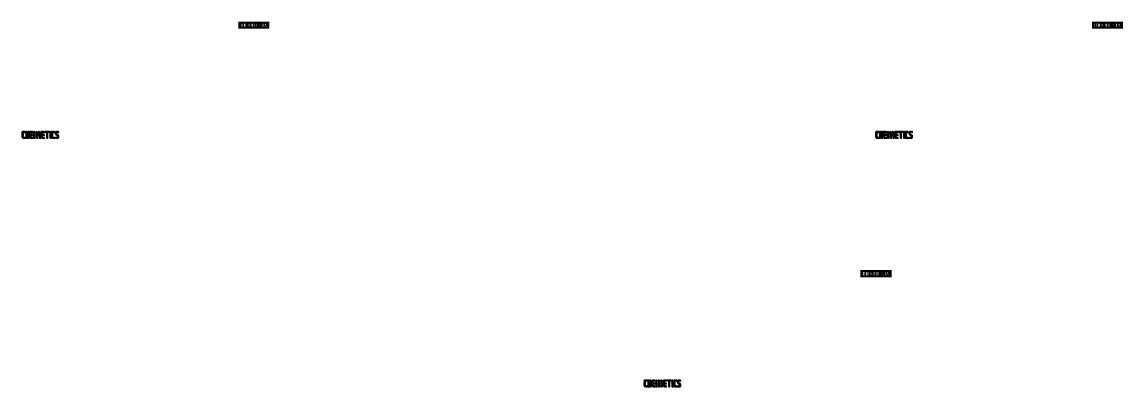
# Paper-space layout 'Layout1' of a CAD drawing. Extents: x -48985 to 14169573, y -18818 to 9731621.
# Drawn here: x -1323 to -33, y 891 to 1319 of the extents above; entities that cross this region are included whole.
import ezdxf

# ---------------------------------------------------------------- set-up
doc = ezdxf.new("R2010")
doc.units = 0
doc.header["$LTSCALE"] = 1000
doc.layers.get('0').update_dxf_attribs({"linetype": 'CONTINUOUS'})

# ---------------------------------------------------------------- blocks, each defined once
blk = doc.blocks.new('*X')
at = {"color": 0}
for p, q in [((612.9, 151.1), (648.9, 151.1)), ((612.9, 151), (648.9, 151)), ((612.9, 150.9), (648.9, 150.9)), ((612.9, 150.8), (648.9, 150.8)), ((612.9, 150.6), (648.9, 150.6)), ((612.9, 150.5), (648.9, 150.5)), ((612.9, 150.4), (648.9, 150.4)), ((612.9, 150.2), (648.9, 150.2)), ((612.9, 150.1), (615.5, 150.1)), ((612.9, 150), (615.5, 150)), ((612.9, 149.9), (615.5, 149.9)), ((612.9, 149.8), (615.5, 149.8)), ((612.9, 149.6), (615.5, 149.6)), ((612.9, 149.5), (615.5, 149.5)), ((612.9, 149.4), (615.5, 149.4)), ((612.9, 149.2), (615.5, 149.2)), ((612.9, 149.1), (615.5, 149.1)), ((612.9, 149), (615.5, 149)), ((612.9, 148.9), (615.5, 148.9)), ((612.9, 148.8), (615.5, 148.8)), ((612.9, 148.6), (615.5, 148.6)), ((612.9, 148.5), (615.5, 148.5)), ((612.9, 148.4), (615.5, 148.4)), ((612.9, 148.2), (615.5, 148.2)), ((612.9, 148.1), (615.5, 148.1)), ((612.9, 148), (615.5, 148)), ((612.9, 147.9), (615.5, 147.9)), ((612.9, 147.8), (615.5, 147.8)), ((612.9, 147.6), (615.5, 147.6)), ((612.9, 147.5), (615.5, 147.5)), ((612.9, 147.4), (615.5, 147.4)), ((612.9, 147.2), (615.5, 147.2)), ((612.9, 147.1), (615.5, 147.1)), ((612.9, 147), (615.5, 147)), ((612.9, 146.9), (615.5, 146.9)), ((612.9, 146.8), (615.5, 146.8)), ((612.9, 146.6), (615.5, 146.6)), ((612.9, 146.5), (615.5, 146.5)), ((612.9, 146.4), (615.5, 146.4)), ((612.9, 146.2), (615.5, 146.2)), ((612.9, 146.1), (615.5, 146.1)), ((612.9, 146), (615.5, 146)), ((612.9, 145.9), (615.5, 145.9)), ((612.9, 145.8), (615.5, 145.8)), ((612.9, 145.6), (615.5, 145.6)), ((612.9, 145.5), (615.5, 145.5)), ((612.9, 145.4), (615.5, 145.4)), ((612.9, 145.2), (615.5, 145.2)), ((612.9, 145.1), (648.9, 145.1)), ((612.9, 145), (648.9, 145)), ((612.9, 144.9), (648.9, 144.9)), ((612.9, 144.8), (648.9, 144.8)), ((612.9, 144.6), (648.9, 144.6)), ((612.9, 144.5), (648.9, 144.5)), ((612.9, 144.4), (648.9, 144.4)), ((612.9, 144.2), (648.9, 144.2)), ((616.5, 150.1), (617, 150.1)), ((616.5, 150), (617, 150)), ((616.5, 149.9), (617, 149.9)), ((616.5, 149.8), (617, 149.8)), ((616.5, 149.6), (617, 149.6)), ((616.5, 149.5), (617, 149.5)), ((616.5, 149.4), (617, 149.4)), ((616.5, 149.2), (617, 149.2)), ((616.5, 149.1), (617, 149.1)), ((616.5, 149), (617, 149)), ((616.5, 148.9), (617, 148.9)), ((616.5, 148.8), (617, 148.8)), ((616.5, 148.6), (617, 148.6)), ((616.5, 148.5), (617, 148.5)), ((616.5, 148.4), (617, 148.4)), ((616.5, 148.2), (617, 148.2)), ((616.5, 148.1), (617, 148.1)), ((616.5, 148), (617, 148)), ((616.5, 147.9), (617, 147.9)), ((616.5, 147.8), (617, 147.8)), ((616.5, 147.6), (617, 147.6)), ((616.5, 147.5), (617, 147.5)), ((616.5, 147.4), (617, 147.4)), ((616.5, 147.2), (617, 147.2)), ((616.5, 147.1), (617, 147.1)), ((616.5, 147), (617, 147)), ((616.5, 146.9), (617, 146.9)), ((616.5, 146.8), (617, 146.8)), ((616.5, 146.6), (617, 146.6)), ((616.5, 146.5), (617, 146.5)), ((616.5, 146.4), (617, 146.4)), ((616.5, 146.2), (617, 146.2)), ((616.5, 146.1), (617, 146.1)), ((616.5, 146), (617, 146)), ((616.5, 145.9), (617, 145.9)), ((616.5, 145.8), (617, 145.8)), ((616.5, 145.6), (617, 145.6)), ((616.5, 145.5), (617, 145.5)), ((616.5, 145.4), (617, 145.4)), ((616.5, 145.2), (617, 145.2)), ((618, 150.1), (619.5, 150.1)), ((618, 148.1), (618, 148.1)), ((618, 148), (618.1, 148)), ((618, 147.9), (618.1, 147.9)), ((618, 147.8), (618.2, 147.8)), ((618, 147.6), (618.3, 147.6)), ((618, 147.5), (618.3, 147.5)), ((618, 147.4), (618.4, 147.4)), ((618, 147.2), (618.5, 147.2)), ((618, 147.1), (618.5, 147.1)), ((618, 147), (618.6, 147)), ((618, 146.9), (618.6, 146.9)), ((618, 146.8), (618.7, 146.8)), ((618, 146.6), (618.8, 146.6)), ((618, 146.5), (618.8, 146.5)), ((618, 146.4), (618.9, 146.4)), ((618, 146.2), (619, 146.2)), ((618, 146.1), (619, 146.1)), ((618, 146), (619.1, 146)), ((618, 145.9), (619.1, 145.9)), ((618, 145.8), (619.2, 145.8)), ((618, 145.6), (619.3, 145.6)), ((618, 145.5), (619.3, 145.5)), ((618, 145.4), (619.4, 145.4)), ((618, 145.2), (619.5, 145.2)), ((618.1, 150), (619.5, 150)), ((618.1, 149.9), (619.5, 149.9)), ((618.2, 149.8), (619.5, 149.8)), ((618.3, 149.6), (619.5, 149.6)), ((618.3, 149.5), (619.5, 149.5)), ((618.4, 149.4), (619.5, 149.4)), ((618.5, 149.2), (619.5, 149.2)), ((618.5, 149.1), (619.5, 149.1)), ((618.6, 149), (619.5, 149)), ((618.6, 148.9), (619.5, 148.9)), ((618.7, 148.8), (619.5, 148.8)), ((618.8, 148.6), (619.5, 148.6)), ((618.8, 148.5), (619.5, 148.5)), ((618.9, 148.4), (619.5, 148.4)), ((619, 148.2), (619.5, 148.2)), ((619, 148.1), (619.5, 148.1)), ((619.1, 148), (619.5, 148)), ((619.1, 147.9), (619.5, 147.9)), ((619.2, 147.8), (619.5, 147.8)), ((619.3, 147.6), (619.5, 147.6)), ((619.3, 147.5), (619.5, 147.5)), ((619.4, 147.4), (619.5, 147.4)), ((619.5, 147.2), (619.5, 147.2)), ((620.5, 150.1), (621, 150.1)), ((620.5, 150), (621, 150)), ((620.5, 149.9), (621, 149.9)), ((620.5, 149.8), (621, 149.8)), ((620.5, 149.6), (621, 149.6)), ((620.5, 149.5), (621, 149.5)), ((620.5, 149.4), (621, 149.4)), ((620.5, 149.2), (621, 149.2)), ((620.5, 149.1), (621, 149.1)), ((620.5, 149), (621, 149)), ((620.5, 148.9), (621, 148.9)), ((620.5, 148.8), (621, 148.8)), ((620.5, 148.6), (621, 148.6)), ((620.5, 148.5), (621, 148.5)), ((620.5, 148.4), (621, 148.4)), ((620.5, 148.2), (621, 148.2)), ((620.5, 148.1), (621, 148.1)), ((620.5, 148), (621, 148)), ((620.5, 147.9), (621, 147.9)), ((620.5, 147.8), (621, 147.8)), ((620.5, 147.6), (621, 147.6)), ((620.5, 147.5), (621, 147.5)), ((620.5, 147.4), (621, 147.4)), ((620.5, 147.2), (621, 147.2)), ((620.5, 147.1), (621, 147.1)), ((620.5, 147), (621, 147)), ((620.5, 146.9), (621, 146.9)), ((620.5, 146.8), (621, 146.8)), ((620.5, 146.6), (621, 146.6)), ((620.5, 146.5), (621, 146.5)), ((620.5, 146.4), (621, 146.4)), ((620.5, 146.2), (621, 146.2)), ((620.5, 146.1), (621, 146.1)), ((620.5, 146), (621, 146)), ((620.5, 145.9), (621, 145.9)), ((620.5, 145.8), (621, 145.8)), ((620.5, 145.6), (621, 145.6)), ((620.5, 145.5), (621, 145.5)), ((620.5, 145.4), (621, 145.4)), ((620.5, 145.2), (621, 145.2)), ((622, 149.4), (623.2, 149.4)), ((622, 149.2), (623.5, 149.2)), ((622, 149.1), (623.6, 149.1)), ((622, 149), (623.7, 149)), ((622, 148.9), (623.7, 148.9)), ((622, 148.8), (623.7, 148.8)), ((622, 148.6), (623.7, 148.6)), ((622, 148.5), (623.7, 148.5)), ((622, 148.4), (623.7, 148.4)), ((622, 148.2), (623.7, 148.2)), ((622, 148.1), (623.7, 148.1)), ((622, 148), (623.7, 148)), ((622, 147.9), (623.7, 147.9)), ((622, 147.8), (623.7, 147.8)), ((622, 147.6), (623.7, 147.6)), ((622, 147.5), (623.7, 147.5)), ((622, 147.4), (623.7, 147.4)), ((622, 147.2), (623.7, 147.2)), ((622, 147.1), (623.7, 147.1)), ((622, 147), (623.7, 147)), ((622, 146.9), (623.7, 146.9)), ((622, 146.8), (623.7, 146.8)), ((622, 146.6), (623.7, 146.6)), ((622, 146.5), (623.7, 146.5)), ((622, 146.4), (623.7, 146.4)), ((622, 146.2), (623.6, 146.2)), ((622, 146.1), (623.5, 146.1)), ((622, 146), (623.3, 146)), ((623.3, 150.1), (625.7, 150.1)), ((623.5, 145.2), (625.6, 145.2)), ((623.7, 150), (625.5, 150)), ((623.8, 145.4), (625.4, 145.4)), ((623.9, 149.9), (625.3, 149.9)), ((623.9, 145.5), (625.2, 145.5)), ((624, 149.8), (625.2, 149.8)), ((624.1, 149.6), (625.1, 149.6)), ((624.1, 145.6), (625.2, 145.6)), ((624.2, 149.5), (625.1, 149.5)), ((624.2, 145.8), (625.1, 145.8)), ((624.3, 149.4), (625, 149.4)), ((624.3, 146), (625, 146)), ((624.3, 145.9), (625, 145.9)), ((624.4, 149.2), (625, 149.2)), ((624.4, 149.1), (625, 149.1)), ((624.4, 146.2), (625, 146.2)), ((624.4, 146.1), (625, 146.1)), ((624.5, 149), (625, 149)), ((624.5, 148.9), (625, 148.9)), ((624.5, 148.8), (625, 148.8)), ((624.5, 148.6), (625, 148.6)), ((624.5, 148.5), (625, 148.5)), ((624.5, 148.4), (625, 148.4)), ((624.5, 148.2), (625, 148.2)), ((624.5, 148.1), (625, 148.1)), ((624.5, 148), (625, 148)), ((624.5, 147.9), (625, 147.9)), ((624.5, 147.8), (625, 147.8)), ((624.5, 147.6), (625, 147.6)), ((624.5, 147.5), (625, 147.5)), ((624.5, 147.4), (625, 147.4)), ((624.5, 147.2), (625, 147.2)), ((624.5, 147.1), (625, 147.1)), ((624.5, 147), (625, 147)), ((624.5, 146.9), (625, 146.9)), ((624.5, 146.8), (625, 146.8)), ((624.5, 146.6), (625, 146.6)), ((624.5, 146.5), (625, 146.5)), ((624.5, 146.4), (625, 146.4)), ((625.7, 149.1), (627.7, 149.1)), ((625.7, 149), (627.7, 149)), ((625.7, 148.9), (627.7, 148.9)), ((625.7, 148.8), (627.7, 148.8)), ((625.7, 148.6), (627.7, 148.6)), ((625.7, 148.5), (627.7, 148.5)), ((625.7, 148.4), (627.7, 148.4)), ((625.7, 148.2), (627.7, 148.2)), ((625.7, 148.1), (627.7, 148.1)), ((625.7, 148), (627.7, 148)), ((625.7, 147.9), (627.7, 147.9)), ((625.7, 147.8), (627.7, 147.8)), ((625.7, 147.6), (627.7, 147.6)), ((625.7, 147.5), (627.7, 147.5)), ((625.7, 147.4), (627.7, 147.4)), ((625.7, 147.2), (627.7, 147.2)), ((625.7, 147.1), (627.7, 147.1)), ((625.7, 147), (627.7, 147)), ((625.7, 146.9), (627.7, 146.9)), ((625.7, 146.8), (627.7, 146.8)), ((625.7, 146.6), (627.7, 146.6)), ((625.7, 146.5), (627.7, 146.5)), ((625.7, 146.4), (627.7, 146.4)), ((625.7, 146.2), (627.7, 146.2)), ((625.7, 146.1), (627.7, 146.1)), ((625.8, 149.2), (627.7, 149.2)), ((625.8, 146), (627.7, 146)), ((625.9, 149.4), (627.6, 149.4)), ((627.8, 150.1), (629, 150.1)), ((627.9, 145.2), (629, 145.2)), ((628, 150), (629, 150)), ((628.1, 145.4), (629, 145.4)), ((628.2, 149.9), (629, 149.9)), ((628.2, 145.5), (629, 145.5)), ((628.3, 149.8), (629, 149.8)), ((628.3, 145.6), (629, 145.6)), ((628.4, 149.6), (629, 149.6)), ((628.4, 149.5), (629, 149.5)), ((628.4, 145.8), (629, 145.8)), ((628.5, 149.4), (629, 149.4)), ((628.5, 149.2), (629, 149.2)), ((628.5, 149.1), (629, 149.1)), ((628.5, 149), (629, 149)), ((628.5, 148.9), (629, 148.9)), ((628.5, 148.8), (629, 148.8)), ((628.5, 148.6), (629, 148.6)), ((628.5, 148.5), (629, 148.5)), ((628.5, 148.4), (629, 148.4)), ((628.5, 148.2), (629, 148.2)), ((628.5, 148.1), (629, 148.1)), ((628.5, 148), (629, 148)), ((628.5, 147.9), (629, 147.9)), ((628.5, 147.8), (629, 147.8)), ((628.5, 147.6), (629, 147.6)), ((628.5, 147.5), (629, 147.5)), ((628.5, 147.4), (629, 147.4)), ((628.5, 147.2), (629, 147.2)), ((628.5, 147.1), (629, 147.1)), ((628.5, 147), (629, 147)), ((628.5, 146.9), (629, 146.9)), ((628.5, 146.8), (629, 146.8)), ((628.5, 146.6), (629, 146.6)), ((628.5, 146.5), (629, 146.5)), ((628.5, 146.4), (629, 146.4)), ((628.5, 146.2), (629, 146.2)), ((628.5, 146.1), (629, 146.1)), ((628.5, 146), (629, 146)), ((628.5, 145.9), (629, 145.9)), ((630, 150.1), (631.5, 150.1)), ((630, 148.1), (630, 148.1)), ((630, 148), (630.1, 148)), ((630, 147.9), (630.1, 147.9)), ((630, 147.8), (630.2, 147.8)), ((630, 147.6), (630.3, 147.6)), ((630, 147.5), (630.3, 147.5)), ((630, 147.4), (630.4, 147.4)), ((630, 147.2), (630.5, 147.2)), ((630, 147.1), (630.5, 147.1)), ((630, 147), (630.6, 147)), ((630, 146.9), (630.6, 146.9)), ((630, 146.8), (630.7, 146.8)), ((630, 146.6), (630.8, 146.6)), ((630, 146.5), (630.8, 146.5)), ((630, 146.4), (630.9, 146.4)), ((630, 146.2), (631, 146.2)), ((630, 146.1), (631, 146.1)), ((630, 146), (631.1, 146)), ((630, 145.9), (631.1, 145.9)), ((630, 145.8), (631.2, 145.8)), ((630, 145.6), (631.3, 145.6)), ((630, 145.5), (631.3, 145.5)), ((630, 145.4), (631.4, 145.4)), ((630, 145.2), (631.5, 145.2)), ((630.1, 150), (631.5, 150)), ((630.1, 149.9), (631.5, 149.9)), ((630.2, 149.8), (631.5, 149.8)), ((630.3, 149.6), (631.5, 149.6)), ((630.3, 149.5), (631.5, 149.5)), ((630.4, 149.4), (631.5, 149.4)), ((630.5, 149.2), (631.5, 149.2)), ((630.5, 149.1), (631.5, 149.1)), ((630.6, 149), (631.5, 149)), ((630.6, 148.9), (631.5, 148.9)), ((630.7, 148.8), (631.5, 148.8)), ((630.8, 148.6), (631.5, 148.6)), ((630.8, 148.5), (631.5, 148.5)), ((630.9, 148.4), (631.5, 148.4)), ((631, 148.2), (631.5, 148.2)), ((631, 148.1), (631.5, 148.1)), ((631.1, 148), (631.5, 148)), ((631.1, 147.9), (631.5, 147.9)), ((631.2, 147.8), (631.5, 147.8)), ((631.3, 147.6), (631.5, 147.6)), ((631.3, 147.5), (631.5, 147.5)), ((631.4, 147.4), (631.5, 147.4)), ((631.5, 147.2), (631.5, 147.2)), ((632.5, 150.1), (633, 150.1)), ((632.5, 150), (633, 150)), ((632.5, 149.9), (633, 149.9)), ((632.5, 149.8), (633, 149.8)), ((632.5, 149.6), (633, 149.6)), ((632.5, 149.5), (633, 149.5)), ((632.5, 149.4), (633, 149.4)), ((632.5, 149.2), (633, 149.2)), ((632.5, 149.1), (633, 149.1)), ((632.5, 149), (633, 149)), ((632.5, 148.9), (633, 148.9)), ((632.5, 148.8), (633, 148.8)), ((632.5, 148.6), (633, 148.6)), ((632.5, 148.5), (633, 148.5)), ((632.5, 148.4), (633, 148.4)), ((632.5, 148.2), (633, 148.2)), ((632.5, 148.1), (633, 148.1)), ((632.5, 148), (633, 148)), ((632.5, 147.9), (633, 147.9)), ((632.5, 147.8), (633, 147.8)), ((632.5, 147.6), (633, 147.6)), ((632.5, 147.5), (633, 147.5)), ((632.5, 147.4), (633, 147.4)), ((632.5, 147.2), (633, 147.2)), ((632.5, 147.1), (633, 147.1)), ((632.5, 147), (633, 147)), ((632.5, 146.9), (633, 146.9)), ((632.5, 146.8), (633, 146.8)), ((632.5, 146.6), (633, 146.6)), ((632.5, 146.5), (633, 146.5)), ((632.5, 146.4), (633, 146.4)), ((632.5, 146.2), (633, 146.2)), ((632.5, 146.1), (633, 146.1)), ((632.5, 146), (633, 146)), ((632.5, 145.9), (633, 145.9)), ((632.5, 145.8), (633, 145.8)), ((632.5, 145.6), (633, 145.6)), ((632.5, 145.5), (633, 145.5)), ((632.5, 145.4), (633, 145.4)), ((632.5, 145.2), (633, 145.2)), ((634, 149.4), (637, 149.4)), ((634, 149.2), (637, 149.2)), ((634, 149.1), (637, 149.1)), ((634, 149), (637, 149)), ((634, 148.9), (637, 148.9)), ((634, 148.8), (637, 148.8)), ((634, 148.6), (637, 148.6)), ((634, 148.5), (637, 148.5)), ((634, 148.4), (637, 148.4)), ((634, 148.2), (637, 148.2)), ((634, 148.1), (637, 148.1)), ((634, 147.2), (639.5, 147.2)), ((634, 147.1), (639.7, 147.1)), ((634, 147), (639.7, 147)), ((634, 146.9), (639.7, 146.9)), ((634, 146.8), (639.7, 146.8)), ((634, 146.6), (639.7, 146.6)), ((634, 146.5), (639.7, 146.5)), ((634, 146.4), (639.7, 146.4)), ((634, 146.2), (639.7, 146.2)), ((634, 146.1), (637, 146.1)), ((634, 146), (637, 146)), ((636.5, 150.1), (637.7, 150.1)), ((636.5, 150), (637.5, 150)), ((636.5, 149.9), (637.3, 149.9)), ((636.5, 149.8), (637.2, 149.8)), ((636.5, 149.6), (637.1, 149.6)), ((636.5, 149.5), (637.1, 149.5)), ((636.5, 148), (637, 148)), ((636.5, 147.9), (637.1, 147.9)), ((636.5, 147.8), (637.2, 147.8)), ((636.5, 147.6), (637.2, 147.6)), ((636.5, 147.5), (637.4, 147.5)), ((636.5, 147.4), (637.6, 147.4)), ((636.5, 145.9), (637, 145.9)), ((636.5, 145.8), (637.1, 145.8)), ((636.5, 145.6), (637.2, 145.6)), ((636.5, 145.5), (637.2, 145.5)), ((636.5, 145.4), (637.4, 145.4)), ((636.5, 145.2), (637.6, 145.2)), ((637.7, 149.1), (641.1, 149.1)), ((637.7, 149), (641.1, 149)), ((637.7, 148.9), (641.1, 148.9)), ((637.7, 148.8), (641.1, 148.8)), ((637.7, 148.6), (641.1, 148.6)), ((637.7, 148.5), (641.1, 148.5)), ((637.7, 148.4), (641.1, 148.4)), ((637.7, 146.1), (639.7, 146.1)), ((637.8, 149.2), (639.7, 149.2)), ((637.8, 148.2), (641.1, 148.2)), ((637.8, 146), (639.7, 146)), ((637.9, 149.4), (639.6, 149.4)), ((637.9, 148.1), (641.1, 148.1)), ((639.8, 150.1), (641.1, 150.1)), ((639.8, 148), (641.1, 148)), ((639.9, 145.2), (641.1, 145.2)), ((640, 150), (641.1, 150)), ((640, 147.9), (641.1, 147.9)), ((640.1, 145.4), (641.1, 145.4)), ((640.2, 149.9), (641.1, 149.9)), ((640.2, 147.8), (641.1, 147.8)), ((640.2, 145.5), (641.1, 145.5)), ((640.3, 149.8), (641.1, 149.8)), ((640.3, 147.6), (641.1, 147.6)), ((640.3, 145.6), (641.1, 145.6)), ((640.4, 149.6), (641.1, 149.6)), ((640.4, 149.5), (641.1, 149.5)), ((640.4, 147.5), (641.1, 147.5)), ((640.4, 147.4), (641.1, 147.4)), ((640.4, 145.8), (641.1, 145.8)), ((640.5, 149.4), (641.1, 149.4)), ((640.5, 149.2), (641.1, 149.2)), ((640.5, 147.2), (641.1, 147.2)), ((640.5, 147.1), (641.1, 147.1)), ((640.5, 147), (641.1, 147)), ((640.5, 146.9), (641.1, 146.9)), ((640.5, 146.8), (641.1, 146.8)), ((640.5, 146.6), (641.1, 146.6)), ((640.5, 146.5), (641.1, 146.5)), ((640.5, 146.4), (641.1, 146.4)), ((640.5, 146.2), (641.1, 146.2)), ((640.5, 146.1), (641.1, 146.1)), ((640.5, 146), (641.1, 146)), ((640.5, 145.9), (641.1, 145.9)), ((642.1, 150.1), (644, 150.1)), ((642.1, 150), (643.9, 150)), ((642.1, 149.9), (643.9, 149.9)), ((642.1, 149.8), (643.9, 149.8)), ((642.1, 149.6), (643.8, 149.6)), ((642.1, 149.5), (643.8, 149.5)), ((642.1, 149.4), (643.8, 149.4)), ((642.1, 149.2), (643.7, 149.2)), ((642.1, 149.1), (643.7, 149.1)), ((642.1, 149), (643.7, 149)), ((642.1, 148.9), (643.6, 148.9)), ((642.1, 148.8), (643.6, 148.8)), ((642.1, 148.6), (643.6, 148.6)), ((642.1, 148.5), (643.5, 148.5)), ((642.1, 148.4), (643.5, 148.4)), ((642.1, 148.2), (643.5, 148.2)), ((642.1, 148.1), (643.4, 148.1)), ((642.1, 148), (643.4, 148)), ((642.1, 147.9), (643.4, 147.9)), ((642.1, 147.8), (643.3, 147.8)), ((642.1, 147.6), (643.3, 147.6)), ((642.1, 147.5), (643.3, 147.5)), ((642.1, 147.4), (643.2, 147.4)), ((642.1, 147.2), (643.2, 147.2)), ((642.1, 147.1), (643.2, 147.1)), ((642.1, 147), (643.1, 147)), ((642.1, 146.9), (643.1, 146.9)), ((642.1, 146.8), (643.1, 146.8)), ((642.1, 146.6), (643, 146.6)), ((642.1, 146.5), (643, 146.5)), ((642.1, 146.4), (643, 146.4)), ((642.1, 146.2), (642.9, 146.2)), ((642.1, 146.1), (642.9, 146.1)), ((642.1, 146), (642.9, 146)), ((642.1, 145.9), (642.8, 145.9)), ((642.1, 145.8), (642.8, 145.8)), ((642.1, 145.6), (642.8, 145.6)), ((642.1, 145.5), (642.7, 145.5)), ((642.1, 145.4), (642.7, 145.4)), ((642.1, 145.2), (642.7, 145.2)), ((643.7, 145.4), (645, 145.4)), ((643.7, 145.2), (645.1, 145.2)), ((643.8, 145.8), (644.9, 145.8)), ((643.8, 145.6), (645, 145.6)), ((643.8, 145.5), (645, 145.5)), ((643.9, 146), (644.9, 146)), ((643.9, 145.9), (644.9, 145.9)), ((644.1, 146.9), (644.6, 146.9)), ((644.1, 146.8), (644.7, 146.8)), ((644.1, 146.6), (644.7, 146.6)), ((644.2, 147.2), (644.5, 147.2)), ((644.2, 147.1), (644.6, 147.1)), ((644.2, 147), (644.6, 147)), ((644.3, 147.6), (644.4, 147.6)), ((644.3, 147.5), (644.5, 147.5)), ((644.3, 147.4), (644.5, 147.4)), ((644.4, 147.8), (644.4, 147.8)), ((644.8, 150.1), (648.9, 150.1)), ((644.8, 150), (648.9, 150)), ((644.9, 149.9), (648.9, 149.9)), ((644.9, 149.8), (648.9, 149.8)), ((644.9, 149.6), (648.9, 149.6)), ((645, 149.5), (648.9, 149.5)), ((645, 149.4), (648.9, 149.4)), ((645, 149.2), (648.9, 149.2)), ((645.1, 149.1), (648.9, 149.1)), ((645.1, 149), (648.9, 149)), ((645.1, 148.9), (648.9, 148.9)), ((645.2, 148.8), (648.9, 148.8)), ((645.2, 148.6), (648.9, 148.6)), ((645.2, 148.5), (648.9, 148.5)), ((645.3, 148.4), (648.9, 148.4)), ((645.3, 148.2), (648.9, 148.2)), ((645.3, 148.1), (648.9, 148.1)), ((645.4, 148), (648.9, 148)), ((645.4, 147.9), (648.9, 147.9)), ((645.4, 147.8), (648.9, 147.8)), ((645.5, 147.6), (648.9, 147.6)), ((645.5, 147.5), (648.9, 147.5)), ((645.5, 147.4), (648.9, 147.4)), ((645.6, 147.2), (648.9, 147.2)), ((645.6, 147.1), (648.9, 147.1)), ((645.6, 147), (648.9, 147)), ((645.7, 146.9), (648.9, 146.9)), ((645.7, 146.8), (648.9, 146.8)), ((645.7, 146.6), (648.9, 146.6)), ((645.8, 146.5), (648.9, 146.5)), ((645.8, 146.4), (648.9, 146.4)), ((645.8, 146.2), (648.9, 146.2)), ((645.9, 146.1), (648.9, 146.1)), ((645.9, 146), (648.9, 146)), ((645.9, 145.9), (648.9, 145.9)), ((646, 145.8), (648.9, 145.8)), ((646, 145.6), (648.9, 145.6)), ((646, 145.5), (648.9, 145.5)), ((646.1, 145.4), (648.9, 145.4)), ((646.1, 145.2), (648.9, 145.2)), ((359.2, 19.6), (362.7, 23)), ((359.2, 19.8), (362.4, 23)), ((359.2, 20.1), (362.2, 23)), ((359.2, 20.4), (361.9, 23)), ((359.2, 20.6), (361.6, 23)), ((359.2, 20.9), (361.4, 23)), ((359.2, 21.1), (361.1, 23)), ((359.2, 21.4), (360.8, 23)), ((359.2, 21.7), (360.6, 23)), ((359.2, 22), (360.3, 23)), ((359.2, 19.3), (360.9, 21)), ((359.2, 19), (360.9, 20.7)), ((359.2, 18.8), (360.9, 20.5)), ((359.2, 18.5), (360.9, 20.2)), ((359.2, 18.2), (360.9, 19.9)), ((359.2, 18), (360.9, 19.7)), ((359.2, 17.7), (360.9, 19.4)), ((359.2, 17.4), (360.9, 19.1)), ((359.2, 17.2), (360.9, 18.9)), ((359.2, 16.9), (360.9, 18.6)), ((359.2, 16.6), (360.9, 18.3)), ((359.2, 16.4), (360.9, 18.1)), ((359.2, 16.1), (360.9, 17.8)), ((359.2, 15.8), (360.9, 17.5)), ((359.3, 15.6), (360.9, 17.3)), ((359.3, 15.4), (360.9, 17)), ((359.4, 22.4), (359.9, 22.9)), ((359.4, 15.2), (360.9, 16.8)), ((359.5, 15.1), (361, 16.5)), ((359.6, 14.9), (361.1, 16.4)), ((359.8, 14.8), (361.2, 16.3)), ((360, 14.7), (361.5, 16.2)), ((360.2, 14.7), (361.7, 16.2)), ((360.4, 14.6), (362, 16.2)), ((360.7, 14.6), (362.3, 16.2)), ((360.9, 14.6), (362.5, 16.2)), ((361.2, 14.6), (362.8, 16.2)), ((361.4, 21.4), (363, 23)), ((361.4, 14.6), (363, 16.2)), ((361.6, 21.4), (363.2, 23)), ((361.7, 14.6), (363.2, 16.1)), ((361.9, 21.4), (363.2, 22.8)), ((362, 14.6), (363.2, 15.9)), ((362.2, 21.4), (363.2, 22.5)), ((362.2, 14.6), (363.2, 15.6)), ((362.4, 21.4), (363.2, 22.2)), ((362.5, 14.6), (363.2, 15.3)), ((362.7, 21.4), (363.2, 22)), ((362.8, 14.6), (363.2, 15.1)), ((363, 21.4), (363.2, 21.7)), ((363, 14.6), (363.2, 14.8)), ((363.2, 21.4), (363.2, 21.4)), ((363.7, 21.4), (365.3, 23)), ((363.7, 21.7), (365.1, 23)), ((363.7, 21.9), (364.8, 23)), ((363.7, 22.2), (364.6, 23)), ((363.7, 22.5), (364.3, 23)), ((363.7, 22.7), (364, 23)), ((363.7, 23), (363.8, 23)), ((363.7, 21.1), (365.4, 22.8)), ((363.7, 20.9), (365.4, 22.6)), ((363.7, 20.6), (365.4, 22.3)), ((363.7, 20.3), (365.4, 22)), ((363.7, 20.1), (365.4, 21.8)), ((363.7, 19.8), (365.4, 21.5)), ((363.7, 19.6), (365.4, 21.3)), ((363.7, 17.2), (367.7, 21.2)), ((363.7, 19.3), (365.4, 21)), ((363.7, 16.9), (367.7, 20.9)), ((363.7, 19), (365.4, 20.7)), ((363.7, 16.6), (367.7, 20.6)), ((363.7, 18.8), (365.4, 20.5)), ((363.7, 16.4), (367.7, 20.4)), ((363.7, 18.5), (365.4, 20.2)), ((363.7, 18.2), (365.4, 19.9)), ((363.7, 18), (365.4, 19.7)), ((363.7, 17.4), (365.9, 19.6)), ((363.7, 17.7), (365.6, 19.6)), ((363.7, 16.1), (365.4, 17.8)), ((363.7, 15.8), (365.4, 17.5)), ((363.7, 15.6), (365.4, 17.3)), ((363.7, 15.3), (365.4, 17)), ((363.7, 15), (365.4, 16.7)), ((363.7, 14.8), (365.4, 16.5)), ((363.8, 14.6), (365.4, 16.2)), ((364.1, 14.6), (365.4, 15.9)), ((364.4, 14.6), (365.4, 15.7)), ((364.6, 14.6), (365.4, 15.4)), ((364.9, 14.6), (365.4, 15.2)), ((365.2, 14.6), (365.4, 14.9)), ((365.4, 14.6), (365.4, 14.6)), ((365.7, 18.1), (367.7, 20.1)), ((366, 21.3), (367.7, 23)), ((366, 21.6), (367.5, 23)), ((366, 21.9), (367.2, 23)), ((366, 22.1), (366.9, 23)), ((366, 22.4), (366.7, 23)), ((366, 22.6), (366.4, 23)), ((366, 22.9), (366.1, 23)), ((366, 21.1), (367.7, 22.8)), ((366, 20.8), (367.7, 22.5)), ((366, 20.5), (367.7, 22.2)), ((366, 20.3), (367.7, 22)), ((366, 20), (367.7, 21.7)), ((366, 19.7), (367.7, 21.4)), ((366, 18.1), (367.7, 19.8)), ((366, 17.9), (367.7, 19.6)), ((366, 17.6), (367.7, 19.3)), ((366, 17.3), (367.7, 19)), ((366, 17.1), (367.7, 18.8)), ((366, 16.8), (367.7, 18.5)), ((366, 16.5), (367.7, 18.2)), ((366, 16.3), (367.7, 18)), ((366, 16), (367.7, 17.7)), ((366, 15.8), (367.7, 17.5)), ((366, 15.5), (367.7, 17.2)), ((366, 15.2), (367.7, 16.9)), ((366, 15), (367.7, 16.7)), ((366, 14.7), (367.7, 16.4)), ((366.2, 14.6), (367.7, 16.1)), ((366.5, 14.6), (367.7, 15.9)), ((366.8, 14.6), (367.7, 15.6)), ((367, 14.6), (367.7, 15.3)), ((367.3, 14.6), (367.7, 15.1)), ((367.5, 14.6), (367.7, 14.8)), ((368.3, 19.6), (371.7, 23)), ((368.3, 19.9), (371.4, 23)), ((368.3, 20.2), (371.2, 23)), ((368.3, 20.4), (370.9, 23)), ((368.3, 20.7), (370.6, 23)), ((368.3, 21), (370.4, 23)), ((368.3, 21.2), (370.1, 23)), ((368.3, 21.5), (369.9, 23)), ((368.3, 21.8), (369.6, 23)), ((368.3, 19.4), (370.1, 21.1)), ((368.3, 19.1), (370, 20.8)), ((368.3, 18.8), (370, 20.5)), ((368.3, 18.6), (370, 20.3)), ((368.3, 18.3), (370, 20)), ((368.3, 18.1), (370, 19.8)), ((368.3, 16.5), (371.4, 19.6)), ((368.3, 16.7), (371.2, 19.6)), ((368.3, 17), (370.9, 19.6)), ((368.3, 17.3), (370.6, 19.6)), ((368.3, 17.5), (370.4, 19.6)), ((368.3, 17.8), (370.1, 19.6)), ((368.3, 16.2), (370, 17.9)), ((368.3, 15.9), (370, 17.6)), ((368.3, 15.7), (370, 17.4)), ((368.4, 22.1), (369.3, 23)), ((368.4, 15.5), (370, 17.1)), ((368.5, 15.3), (370, 16.8)), ((368.6, 15.1), (370.1, 16.6)), ((368.7, 15), (370.1, 16.4)), ((368.8, 14.9), (370.3, 16.3)), ((369, 14.8), (370.5, 16.2)), ((369.2, 14.7), (370.7, 16.2)), ((369.4, 14.6), (371, 16.2)), ((369.7, 14.6), (371.3, 16.2)), ((369.9, 14.6), (371.5, 16.2)), ((370.2, 18.1), (371.7, 19.6)), ((370.2, 14.6), (371.8, 16.2)), ((370.3, 21.4), (372, 23)), ((370.5, 18.1), (372, 19.6)), ((370.5, 14.6), (372.1, 16.2)), ((370.6, 21.4), (372.2, 23)), ((370.7, 18.1), (372.2, 19.6)), ((370.7, 14.6), (372.3, 16.2)), ((370.9, 21.4), (372.3, 22.8)), ((371, 18.1), (372.3, 19.4)), ((371, 14.6), (372.3, 16)), ((371.2, 21.4), (372.3, 22.6)), ((371.3, 18.1), (372.3, 19.1)), ((371.3, 14.6), (372.3, 15.7)), ((371.4, 21.4), (372.3, 22.3)), ((371.5, 18.1), (372.3, 18.9)), ((371.5, 14.6), (372.3, 15.4)), ((371.7, 21.4), (372.3, 22.1)), ((371.8, 18.1), (372.3, 18.6)), ((371.8, 14.6), (372.3, 15.2)), ((372, 21.4), (372.3, 21.8)), ((372.1, 18.1), (372.3, 18.3)), ((372.1, 14.6), (372.3, 14.9)), ((372.2, 21.4), (372.3, 21.5)), ((372.3, 18.1), (372.3, 18.1)), ((372.3, 14.6), (372.3, 14.6)), ((372.9, 19.2), (376.7, 23)), ((372.9, 21.9), (374.1, 23)), ((372.9, 22.1), (373.8, 23)), ((372.9, 21.6), (374.2, 22.9)), ((372.9, 19.5), (376.3, 22.8)), ((372.9, 21.3), (374.4, 22.8)), ((372.9, 21.1), (374.5, 22.6)), ((372.9, 19.7), (375.7, 22.5)), ((372.9, 20.8), (374.6, 22.5)), ((372.9, 20.5), (374.8, 22.4)), ((372.9, 20), (375.2, 22.3)), ((372.9, 20.3), (374.9, 22.2)), ((372.9, 18.9), (374.6, 20.6)), ((372.9, 18.7), (374.6, 20.4)), ((372.9, 18.4), (374.6, 20.1)), ((372.9, 18.1), (374.6, 19.8)), ((372.9, 17.9), (374.6, 19.6)), ((372.9, 17.6), (374.6, 19.3)), ((372.9, 17.3), (374.6, 19)), ((372.9, 17.1), (374.6, 18.8)), ((372.9, 16.8), (374.6, 18.5)), ((372.9, 16.6), (374.6, 18.3)), ((372.9, 16.3), (374.6, 18)), ((372.9, 16), (374.6, 17.7)), ((372.9, 15.8), (374.6, 17.5)), ((372.9, 15.5), (374.6, 17.2)), ((372.9, 15.2), (374.6, 16.9)), ((372.9, 15), (374.6, 16.7)), ((372.9, 14.7), (374.6, 16.4)), ((373.1, 14.6), (374.6, 16.1)), ((373.4, 14.6), (374.6, 15.9)), ((373.6, 14.6), (374.6, 15.6)), ((373.9, 14.6), (374.6, 15.3)), ((374.2, 14.6), (374.6, 15.1)), ((374.4, 14.6), (374.6, 14.8)), ((375.3, 21.3), (377, 23)), ((375.5, 21.3), (377.2, 22.9)), ((375.7, 21.2), (377.3, 22.8)), ((375.9, 21.1), (377.4, 22.6)), ((376, 20.9), (377.5, 22.5)), ((376.1, 19.4), (379.7, 23)), ((376.1, 19.7), (379.4, 23)), ((376.1, 20), (378.8, 22.7)), ((376.1, 20.2), (378.3, 22.4)), ((376.1, 20.7), (377.6, 22.3)), ((376.1, 20.5), (377.8, 22.2)), ((376.1, 19.2), (377.9, 21)), ((376.1, 18.9), (377.8, 20.6)), ((376.1, 18.6), (377.8, 20.3)), ((376.1, 18.4), (377.8, 20.1)), ((376.1, 18.1), (377.8, 19.8)), ((376.1, 17.8), (377.8, 19.5)), ((376.1, 17.6), (377.8, 19.3)), ((376.1, 17.3), (377.8, 19)), ((376.1, 17.1), (377.8, 18.8)), ((376.1, 16.8), (377.8, 18.5)), ((376.1, 16.5), (377.8, 18.2)), ((376.1, 16.3), (377.8, 18)), ((376.1, 16), (377.8, 17.7)), ((376.1, 15.7), (377.8, 17.4)), ((376.1, 15.5), (377.8, 17.2)), ((376.1, 15.2), (377.8, 16.9)), ((376.1, 14.9), (377.8, 16.6)), ((376.1, 14.7), (377.8, 16.4)), ((376.3, 14.6), (377.8, 16.1)), ((376.6, 14.6), (377.8, 15.8)), ((376.8, 14.6), (377.8, 15.6)), ((377.1, 14.6), (377.8, 15.3)), ((377.4, 14.6), (377.8, 15)), ((377.6, 14.6), (377.8, 14.8)), ((378.1, 21.1), (379.9, 23)), ((378.5, 21.3), (380, 22.8)), ((378.7, 21.3), (380.2, 22.7)), ((378.9, 21.2), (380.3, 22.6)), ((379, 21.1), (380.5, 22.5)), ((379.2, 20.9), (380.6, 22.4)), ((379.2, 20.7), (380.8, 22.3)), ((379.2, 20.5), (380.9, 22.1)), ((379.2, 20.2), (380.9, 21.9)), ((379.2, 19.9), (380.9, 21.6)), ((379.2, 19.7), (380.9, 21.4)), ((379.2, 19.4), (380.9, 21.1)), ((379.2, 19.1), (380.9, 20.8)), ((379.2, 18.9), (380.9, 20.6)), ((379.2, 18.6), (380.9, 20.3)), ((379.2, 18.3), (380.9, 20)), ((379.2, 18.1), (380.9, 19.8)), ((379.2, 17.8), (380.9, 19.5)), ((379.2, 17.5), (380.9, 19.2)), ((379.2, 17.3), (380.9, 19)), ((379.2, 17), (380.9, 18.7)), ((379.2, 16.8), (380.9, 18.5)), ((379.2, 16.5), (380.9, 18.2)), ((379.2, 16.2), (380.9, 17.9)), ((379.2, 16), (380.9, 17.7)), ((379.2, 15.7), (380.9, 17.4)), ((379.2, 15.4), (380.9, 17.1)), ((379.2, 15.2), (380.9, 16.9)), ((379.2, 14.9), (380.9, 16.6)), ((379.2, 14.6), (380.9, 16.3)), ((379.5, 14.6), (380.9, 16.1)), ((379.7, 14.6), (380.9, 15.8)), ((380, 14.6), (380.9, 15.5)), ((380.3, 14.6), (380.9, 15.3)), ((380.5, 14.6), (380.9, 15)), ((380.8, 14.6), (380.9, 14.7)), ((381.5, 19.6), (385, 23)), ((381.5, 19.8), (384.7, 23)), ((381.5, 20.1), (384.4, 23)), ((381.5, 20.4), (384.2, 23)), ((381.5, 20.6), (383.9, 23)), ((381.5, 20.9), (383.6, 23)), ((381.5, 21.2), (383.4, 23)), ((381.5, 21.4), (383.1, 23)), ((381.5, 21.7), (382.8, 23)), ((381.5, 19.3), (383.2, 21)), ((381.5, 19.1), (383.2, 20.8)), ((381.5, 18.8), (383.2, 20.5)), ((381.5, 18.5), (383.2, 20.2)), ((381.5, 18.3), (383.2, 20)), ((381.5, 18), (383.2, 19.7)), ((381.5, 17.7), (383.4, 19.6)), ((381.5, 17.5), (383.6, 19.6)), ((381.5, 17.2), (383.9, 19.6)), ((381.5, 16.9), (384.2, 19.6)), ((381.5, 16.7), (384.4, 19.6)), ((381.5, 16.4), (384.7, 19.6)), ((381.5, 16.1), (383.2, 17.8)), ((381.5, 15.9), (383.2, 17.6)), ((381.6, 22), (382.6, 23)), ((381.6, 15.6), (383.2, 17.3)), ((381.6, 15.4), (383.2, 17)), ((381.7, 22.4), (382.1, 22.8)), ((381.7, 15.2), (383.2, 16.8)), ((381.8, 15.1), (383.3, 16.5)), ((381.9, 14.9), (383.4, 16.4)), ((382.1, 14.8), (383.5, 16.3)), ((382.2, 14.7), (383.7, 16.2)), ((382.4, 14.7), (384, 16.2)), ((382.7, 14.6), (384.3, 16.2)), ((382.9, 14.6), (384.5, 16.2)), ((383.2, 14.6), (384.8, 16.2)), ((383.5, 18.1), (385, 19.6)), ((383.5, 14.6), (385.1, 16.2)), ((383.6, 21.4), (385.2, 23)), ((383.7, 18.1), (385.2, 19.6)), ((383.7, 14.6), (385.3, 16.2)), ((383.9, 21.4), (385.5, 23)), ((384, 18.1), (385.5, 19.6)), ((384, 14.6), (385.5, 16.2)), ((384.2, 21.4), (385.5, 22.8)), ((384.3, 18.1), (385.5, 19.3)), ((384.3, 14.6), (385.5, 15.9)), ((384.4, 21.4), (385.5, 22.5)), ((384.5, 18.1), (385.5, 19.1)), ((384.5, 14.6), (385.5, 15.6)), ((384.7, 21.4), (385.5, 22.3)), ((384.8, 18.1), (385.5, 18.8)), ((384.8, 14.6), (385.5, 15.4)), ((385, 21.4), (385.5, 22)), ((385, 14.6), (385.5, 15.1)), ((385.1, 18.1), (385.5, 18.5)), ((385.2, 21.4), (385.5, 21.7)), ((385.3, 18.1), (385.5, 18.3)), ((385.3, 14.6), (385.5, 14.8)), ((385.5, 21.4), (385.5, 21.5)), ((386.1, 22.9), (386.3, 23)), ((386.1, 22.6), (386.6, 23)), ((386.1, 22.3), (386.8, 23)), ((386.1, 22.1), (387.1, 23)), ((386.1, 21.8), (387.4, 23)), ((386.1, 21.5), (387.6, 23)), ((386.4, 21.5), (387.9, 23)), ((386.7, 21.5), (388.2, 23)), ((386.9, 21.5), (388.4, 23)), ((387.2, 21.5), (388.7, 23)), ((387.4, 21.5), (388.9, 23)), ((387.7, 21.5), (389.2, 23)), ((387.8, 21.4), (389.5, 23)), ((387.8, 21.1), (389.7, 23)), ((387.8, 20.8), (390, 23)), ((387.8, 20.6), (390.3, 23)), ((387.8, 20.3), (390.5, 23)), ((387.8, 20.1), (390.8, 23)), ((387.8, 19.8), (389.4, 21.4)), ((387.8, 19.5), (389.4, 21.1)), ((387.8, 19.3), (389.4, 20.9)), ((387.8, 19), (389.4, 20.6)), ((387.8, 18.7), (389.4, 20.3)), ((387.8, 18.5), (389.4, 20.1)), ((387.8, 18.2), (389.4, 19.8)), ((387.8, 17.9), (389.4, 19.5)), ((387.8, 17.7), (389.4, 19.3)), ((387.8, 17.4), (389.4, 19)), ((387.8, 17.1), (389.4, 18.7)), ((387.8, 16.9), (389.4, 18.5)), ((387.8, 16.6), (389.4, 18.2)), ((387.8, 16.3), (389.4, 17.9)), ((387.8, 16.1), (389.4, 17.7)), ((387.8, 15.8), (389.4, 17.4)), ((387.8, 15.5), (389.4, 17.1)), ((387.8, 15.3), (389.4, 16.9)), ((387.8, 15), (389.4, 16.6)), ((387.8, 14.7), (389.4, 16.3)), ((388, 14.6), (389.4, 16.1)), ((388.2, 14.6), (389.4, 15.8)), ((388.5, 14.6), (389.4, 15.6)), ((388.8, 14.6), (389.4, 15.3)), ((389, 14.6), (389.4, 15)), ((389.3, 14.6), (389.4, 14.8)), ((389.6, 21.5), (391.1, 23)), ((389.8, 21.5), (391.1, 22.8)), ((390.1, 21.5), (391.1, 22.6)), ((390.4, 21.5), (391.1, 22.3)), ((390.6, 21.5), (391.1, 22)), ((390.9, 21.5), (391.1, 21.8)), ((391.7, 22.9), (391.9, 23)), ((391.7, 22.6), (392.1, 23)), ((391.7, 22.4), (392.4, 23)), ((391.7, 22.1), (392.7, 23)), ((391.7, 21.8), (392.9, 23)), ((391.7, 21.6), (393.2, 23)), ((391.7, 21.3), (393.3, 22.9)), ((391.7, 21), (393.3, 22.6)), ((391.7, 20.8), (393.3, 22.4)), ((391.7, 20.5), (393.3, 22.1)), ((391.7, 20.2), (393.3, 21.8)), ((391.7, 20), (393.3, 21.6)), ((391.7, 19.7), (393.3, 21.3)), ((391.7, 19.4), (393.3, 21)), ((391.7, 19.2), (393.3, 20.8)), ((391.7, 18.9), (393.3, 20.5)), ((391.7, 18.6), (393.3, 20.2)), ((391.7, 18.4), (393.3, 20)), ((391.7, 18.1), (393.3, 19.7)), ((391.7, 17.9), (393.3, 19.5)), ((391.7, 17.6), (393.3, 19.2)), ((391.7, 17.3), (393.3, 18.9)), ((391.7, 17.1), (393.3, 18.7)), ((391.7, 16.8), (393.3, 18.4)), ((391.7, 16.5), (393.3, 18.1)), ((391.7, 16.3), (393.3, 17.9)), ((391.7, 16), (393.3, 17.6)), ((391.7, 15.7), (393.3, 17.3)), ((391.7, 15.5), (393.3, 17.1)), ((391.7, 15.2), (393.3, 16.8)), ((391.7, 14.9), (393.3, 16.5)), ((391.7, 14.7), (393.3, 16.3)), ((391.9, 14.6), (393.3, 16)), ((392.2, 14.6), (393.3, 15.7)), ((392.5, 14.6), (393.3, 15.5)), ((392.7, 14.6), (393.3, 15.2)), ((393, 14.6), (393.3, 14.9)), ((393.3, 14.6), (393.3, 14.7)), ((393.8, 21.8), (395, 23)), ((393.8, 21.5), (395.3, 23)), ((393.8, 21.3), (395.6, 23)), ((393.8, 21), (395.8, 23)), ((393.8, 20.7), (396.1, 23)), ((393.8, 20.5), (396.4, 23)), ((393.8, 20.2), (396.6, 23)), ((393.8, 20), (396.9, 23)), ((393.8, 19.7), (397.2, 23)), ((393.8, 19.4), (395.6, 21.2)), ((393.8, 19.2), (395.5, 20.9)), ((393.8, 18.9), (395.5, 20.6)), ((393.8, 18.6), (395.5, 20.3)), ((393.8, 18.4), (395.5, 20.1)), ((393.8, 18.1), (395.5, 19.8)), ((393.8, 17.8), (395.5, 19.5)), ((393.8, 17.6), (395.5, 19.3)), ((393.8, 17.3), (395.5, 19)), ((393.8, 17), (395.5, 18.7)), ((393.8, 16.8), (395.5, 18.5)), ((393.8, 16.5), (395.5, 18.2)), ((393.8, 16.2), (395.5, 17.9)), ((393.8, 16), (395.5, 17.7)), ((393.8, 15.7), (395.5, 17.4)), ((393.9, 22.1), (394.7, 23)), ((393.9, 15.5), (395.5, 17.1)), ((394, 15.3), (395.5, 16.9)), ((394.1, 15.1), (395.5, 16.6)), ((394.2, 15), (395.6, 16.4)), ((394.3, 14.9), (395.8, 16.3)), ((394.5, 14.8), (395.9, 16.2)), ((394.7, 14.7), (396.2, 16.2)), ((394.9, 14.6), (396.5, 16.2)), ((395.1, 14.6), (396.7, 16.2)), ((395.4, 14.6), (397, 16.2)), ((395.7, 21.3), (397.4, 23)), ((395.7, 14.6), (397.3, 16.2)), ((395.9, 14.6), (397.5, 16.2)), ((396.1, 21.4), (397.7, 23)), ((396.2, 14.6), (397.8, 16.2)), ((396.4, 21.4), (397.8, 22.9)), ((396.4, 14.6), (397.8, 16)), ((396.6, 21.4), (397.8, 22.6)), ((396.7, 14.6), (397.8, 15.7)), ((396.9, 21.4), (397.8, 22.4)), ((397, 14.6), (397.8, 15.5)), ((397.2, 21.4), (397.8, 22.1)), ((397.2, 14.6), (397.8, 15.2)), ((397.4, 21.4), (397.8, 21.8)), ((397.5, 14.6), (397.8, 14.9)), ((397.7, 21.4), (397.8, 21.6)), ((397.8, 14.6), (397.8, 14.7)), ((398.3, 21.5), (399.8, 23)), ((398.3, 21.3), (400.1, 23)), ((398.3, 21), (400.3, 23)), ((398.3, 20.7), (400.6, 23)), ((398.3, 20.5), (400.9, 23)), ((398.3, 20.2), (401.1, 23)), ((398.3, 19.9), (401.4, 23)), ((398.3, 19.7), (401.7, 23)), ((398.3, 19.4), (400, 21.1)), ((398.3, 16), (398.5, 16.1)), ((398.3, 15.7), (398.7, 16.1)), ((398.3, 15.4), (399, 16.1)), ((398.3, 15.2), (399.3, 16.1)), ((398.3, 14.9), (399.5, 16.1)), ((398.3, 14.6), (399.8, 16.1)), ((398.4, 21.8), (399.5, 23)), ((398.4, 19.2), (400, 20.8)), ((398.4, 19), (400, 20.6)), ((398.5, 22.3), (399.1, 22.8)), ((398.5, 18.8), (400, 20.3)), ((398.6, 18.7), (400, 20.1)), ((398.6, 14.6), (400.1, 16.1)), ((398.8, 18.5), (400.1, 19.8)), ((398.8, 14.6), (400.4, 16.2)), ((398.9, 18.4), (400.2, 19.7)), ((399.1, 18.3), (400.4, 19.6)), ((399.1, 14.6), (402.3, 17.8)), ((399.2, 18.2), (400.6, 19.6)), ((399.4, 18.1), (400.9, 19.6)), ((399.4, 14.6), (402.3, 17.6)), ((399.6, 18.1), (401.1, 19.5)), ((399.6, 14.6), (402.3, 17.3)), ((399.9, 18.1), (401.3, 19.5)), ((399.9, 14.6), (402.3, 17)), ((400.2, 18.1), (401.5, 19.4)), ((400.2, 14.6), (402.3, 16.8)), ((400.4, 21.5), (401.9, 23)), ((400.4, 18), (401.7, 19.3)), ((400.4, 14.6), (402.3, 16.5)), ((400.5, 17.9), (401.8, 19.2)), ((400.5, 16.3), (402.3, 18.1)), ((400.6, 17.7), (402, 19.1)), ((400.6, 17.5), (402.1, 18.9)), ((400.6, 17.2), (402.2, 18.7)), ((400.6, 16.9), (402.3, 18.6)), ((400.6, 16.7), (402.3, 18.3)), ((400.7, 21.5), (402.2, 23)), ((400.7, 14.6), (402.3, 16.3)), ((401, 21.5), (402.3, 22.9)), ((401, 14.6), (402.3, 16)), ((401.2, 21.5), (402.3, 22.6)), ((401.3, 14.7), (402.3, 15.7)), ((401.5, 21.5), (402.3, 22.4)), ((401.8, 21.5), (402.3, 22.1)), ((402, 21.5), (402.3, 21.8)), ((402.3, 21.5), (402.3, 21.6))]:
    blk.add_line(p, q, dxfattribs=at)

psp = doc.layouts.get("Layout1")

# ---------------------------------------------------------------- block references
at = {"color": 0}
for p in [(-1682.1, 1167.8), (-682.1, 1167.8), (-953.4, 876.5)]:
    psp.add_blockref('*X', p, dxfattribs=at)

doc.saveas('drawing.dxf')
